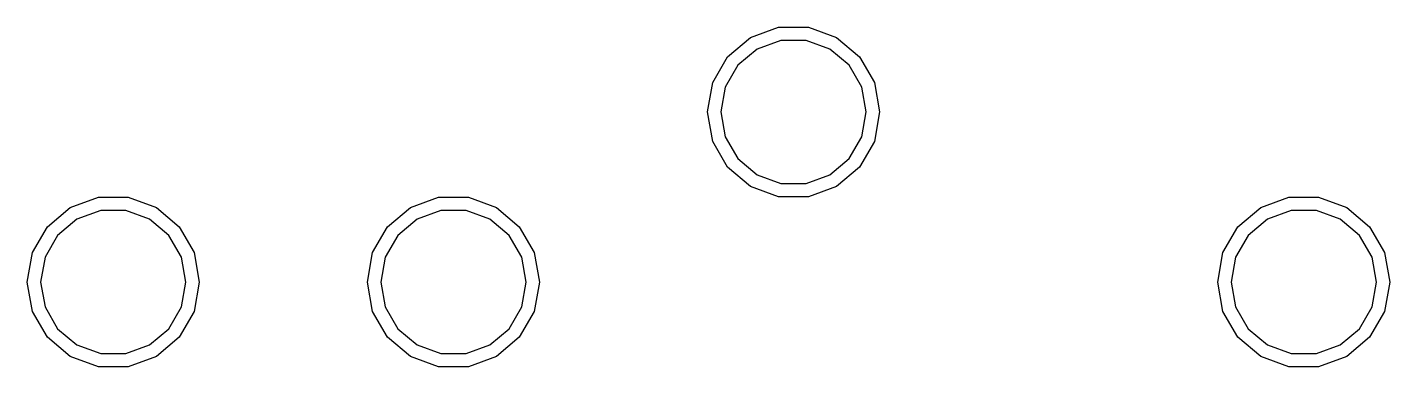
# Model space of a CAD drawing. Extents: x 125.2 to 205.2, y -134.4 to -54.5.
# Drawn here: x 163.64 to 183.99, y -59.53 to -54.46 of the extents above; entities that cross this region are included whole.
import ezdxf

# ---------------------------------------------------------------- set-up
doc = ezdxf.new("R2010")
doc.units = 0
doc.header["$MEASUREMENT"] = 0
doc.layers.add('BLACK', color=7, linetype='CONTINUOUS')

msp = doc.modelspace()

# ---------------------------------------------------------------- linework, layer by layer
at = {"layer": 'Black'}
for p, q in [((174.44, -54.6149), (174.859, -54.4623)), ((174.859, -54.4623), (175.305, -54.4623)), ((175.305, -54.4623), (175.725, -54.6149)), ((174.098, -54.9017), (174.44, -54.6149)), ((174.894, -54.6592), (174.54, -54.7881)), ((175.271, -54.6592), (174.894, -54.6592)), ((175.625, -54.7881), (175.271, -54.6592)), ((175.725, -54.6149), (176.066, -54.9017)), ((173.875, -55.2882), (174.098, -54.9017)), ((174.54, -54.7881), (174.251, -55.0303)), ((175.913, -55.0303), (175.625, -54.7881)), ((176.066, -54.9017), (176.29, -55.2882)), ((174.251, -55.0303), (174.063, -55.3566)), ((176.102, -55.3566), (175.913, -55.0303)), ((173.797, -55.7276), (173.875, -55.2882)), ((176.29, -55.2882), (176.367, -55.7276)), ((174.063, -55.3566), (173.997, -55.7276)), ((176.167, -55.7276), (176.102, -55.3566)), ((173.875, -56.167), (173.797, -55.7276)), ((173.997, -55.7276), (174.063, -56.0986)), ((176.102, -56.0986), (176.167, -55.7276)), ((176.367, -55.7276), (176.29, -56.167)), ((174.063, -56.0986), (174.251, -56.4249)), ((175.913, -56.4249), (176.102, -56.0986)), ((174.098, -56.5535), (173.875, -56.167)), ((176.29, -56.167), (176.066, -56.5535)), ((174.44, -56.8403), (174.098, -56.5535)), ((174.251, -56.4249), (174.54, -56.6671)), ((175.625, -56.6671), (175.913, -56.4249)), ((176.066, -56.5535), (175.725, -56.8403)), ((174.54, -56.6671), (174.894, -56.796)), ((175.271, -56.796), (175.625, -56.6671)), ((174.859, -56.9929), (174.44, -56.8403)), ((174.894, -56.796), (175.271, -56.796)), ((175.725, -56.8403), (175.305, -56.9929)), ((163.938, -57.4417), (164.28, -57.1549)), ((164.28, -57.1549), (164.699, -57.0023)), ((164.699, -57.0023), (165.145, -57.0023)), ((165.145, -57.0023), (165.565, -57.1549)), ((165.565, -57.1549), (165.906, -57.4417)), ((169.018, -57.4417), (169.36, -57.1549)), ((169.36, -57.1549), (169.779, -57.0023)), ((169.779, -57.0023), (170.225, -57.0023)), ((170.225, -57.0023), (170.645, -57.1549)), ((170.645, -57.1549), (170.986, -57.4417)), ((175.305, -56.9929), (174.859, -56.9929)), ((181.718, -57.4417), (182.06, -57.1549)), ((182.06, -57.1549), (182.479, -57.0023)), ((182.479, -57.0023), (182.925, -57.0023)), ((182.925, -57.0023), (183.345, -57.1549)), ((183.345, -57.1549), (183.686, -57.4417)), ((164.38, -57.3281), (164.091, -57.5703)), ((164.734, -57.1992), (164.38, -57.3281)), ((165.111, -57.1992), (164.734, -57.1992)), ((165.465, -57.3281), (165.111, -57.1992)), ((165.753, -57.5703), (165.465, -57.3281)), ((169.46, -57.3281), (169.171, -57.5703)), ((169.814, -57.1992), (169.46, -57.3281)), ((170.191, -57.1992), (169.814, -57.1992)), ((170.545, -57.3281), (170.191, -57.1992)), ((170.833, -57.5703), (170.545, -57.3281)), ((182.16, -57.3281), (181.871, -57.5703)), ((182.514, -57.1992), (182.16, -57.3281)), ((182.891, -57.1992), (182.514, -57.1992)), ((183.245, -57.3281), (182.891, -57.1992)), ((183.533, -57.5703), (183.245, -57.3281)), ((163.715, -57.8282), (163.938, -57.4417)), ((164.091, -57.5703), (163.903, -57.8966)), ((165.942, -57.8966), (165.753, -57.5703)), ((165.906, -57.4417), (166.13, -57.8282)), ((168.795, -57.8282), (169.018, -57.4417)), ((169.171, -57.5703), (168.983, -57.8966)), ((171.022, -57.8966), (170.833, -57.5703)), ((170.986, -57.4417), (171.21, -57.8282)), ((181.495, -57.8282), (181.718, -57.4417)), ((181.871, -57.5703), (181.683, -57.8966)), ((183.722, -57.8966), (183.533, -57.5703)), ((183.686, -57.4417), (183.91, -57.8282)), ((163.637, -58.2676), (163.715, -57.8282)), ((163.903, -57.8966), (163.837, -58.2676)), ((166.007, -58.2676), (165.942, -57.8966)), ((166.13, -57.8282), (166.207, -58.2676)), ((168.717, -58.2676), (168.795, -57.8282)), ((168.983, -57.8966), (168.917, -58.2676)), ((171.087, -58.2676), (171.022, -57.8966)), ((171.21, -57.8282), (171.287, -58.2676)), ((181.417, -58.2676), (181.495, -57.8282)), ((181.683, -57.8966), (181.617, -58.2676)), ((183.787, -58.2676), (183.722, -57.8966)), ((183.91, -57.8282), (183.987, -58.2676)), ((163.715, -58.707), (163.637, -58.2676)), ((163.837, -58.2676), (163.903, -58.6386)), ((165.942, -58.6386), (166.007, -58.2676)), ((166.207, -58.2676), (166.13, -58.707)), ((168.795, -58.707), (168.717, -58.2676)), ((168.917, -58.2676), (168.983, -58.6386)), ((171.022, -58.6386), (171.087, -58.2676)), ((171.287, -58.2676), (171.21, -58.707)), ((181.495, -58.707), (181.417, -58.2676)), ((181.617, -58.2676), (181.683, -58.6386)), ((183.722, -58.6386), (183.787, -58.2676)), ((183.987, -58.2676), (183.91, -58.707)), ((163.938, -59.0935), (163.715, -58.707)), ((163.903, -58.6386), (164.091, -58.9649)), ((165.753, -58.9649), (165.942, -58.6386)), ((166.13, -58.707), (165.906, -59.0935)), ((169.018, -59.0935), (168.795, -58.707)), ((168.983, -58.6386), (169.171, -58.9649)), ((170.833, -58.9649), (171.022, -58.6386)), ((171.21, -58.707), (170.986, -59.0935)), ((181.718, -59.0935), (181.495, -58.707)), ((181.683, -58.6386), (181.871, -58.9649)), ((183.533, -58.9649), (183.722, -58.6386)), ((183.91, -58.707), (183.686, -59.0935)), ((164.091, -58.9649), (164.38, -59.2071)), ((165.465, -59.2071), (165.753, -58.9649)), ((169.171, -58.9649), (169.46, -59.2071)), ((170.545, -59.2071), (170.833, -58.9649)), ((181.871, -58.9649), (182.16, -59.2071)), ((183.245, -59.2071), (183.533, -58.9649)), ((164.28, -59.3803), (163.938, -59.0935)), ((164.38, -59.2071), (164.734, -59.336)), ((165.111, -59.336), (165.465, -59.2071)), ((165.906, -59.0935), (165.565, -59.3803)), ((169.36, -59.3803), (169.018, -59.0935)), ((169.46, -59.2071), (169.814, -59.336)), ((170.191, -59.336), (170.545, -59.2071)), ((170.986, -59.0935), (170.645, -59.3803)), ((182.06, -59.3803), (181.718, -59.0935)), ((182.16, -59.2071), (182.514, -59.336)), ((182.891, -59.336), (183.245, -59.2071)), ((183.686, -59.0935), (183.345, -59.3803)), ((164.699, -59.5329), (164.28, -59.3803)), ((164.734, -59.336), (165.111, -59.336)), ((165.565, -59.3803), (165.145, -59.5329)), ((169.779, -59.5329), (169.36, -59.3803)), ((169.814, -59.336), (170.191, -59.336)), ((170.645, -59.3803), (170.225, -59.5329)), ((182.479, -59.5329), (182.06, -59.3803)), ((182.514, -59.336), (182.891, -59.336)), ((183.345, -59.3803), (182.925, -59.5329)), ((165.145, -59.5329), (164.699, -59.5329)), ((170.225, -59.5329), (169.779, -59.5329)), ((182.925, -59.5329), (182.479, -59.5329))]:
    msp.add_line(p, q, dxfattribs=at)

doc.saveas('drawing.dxf')
